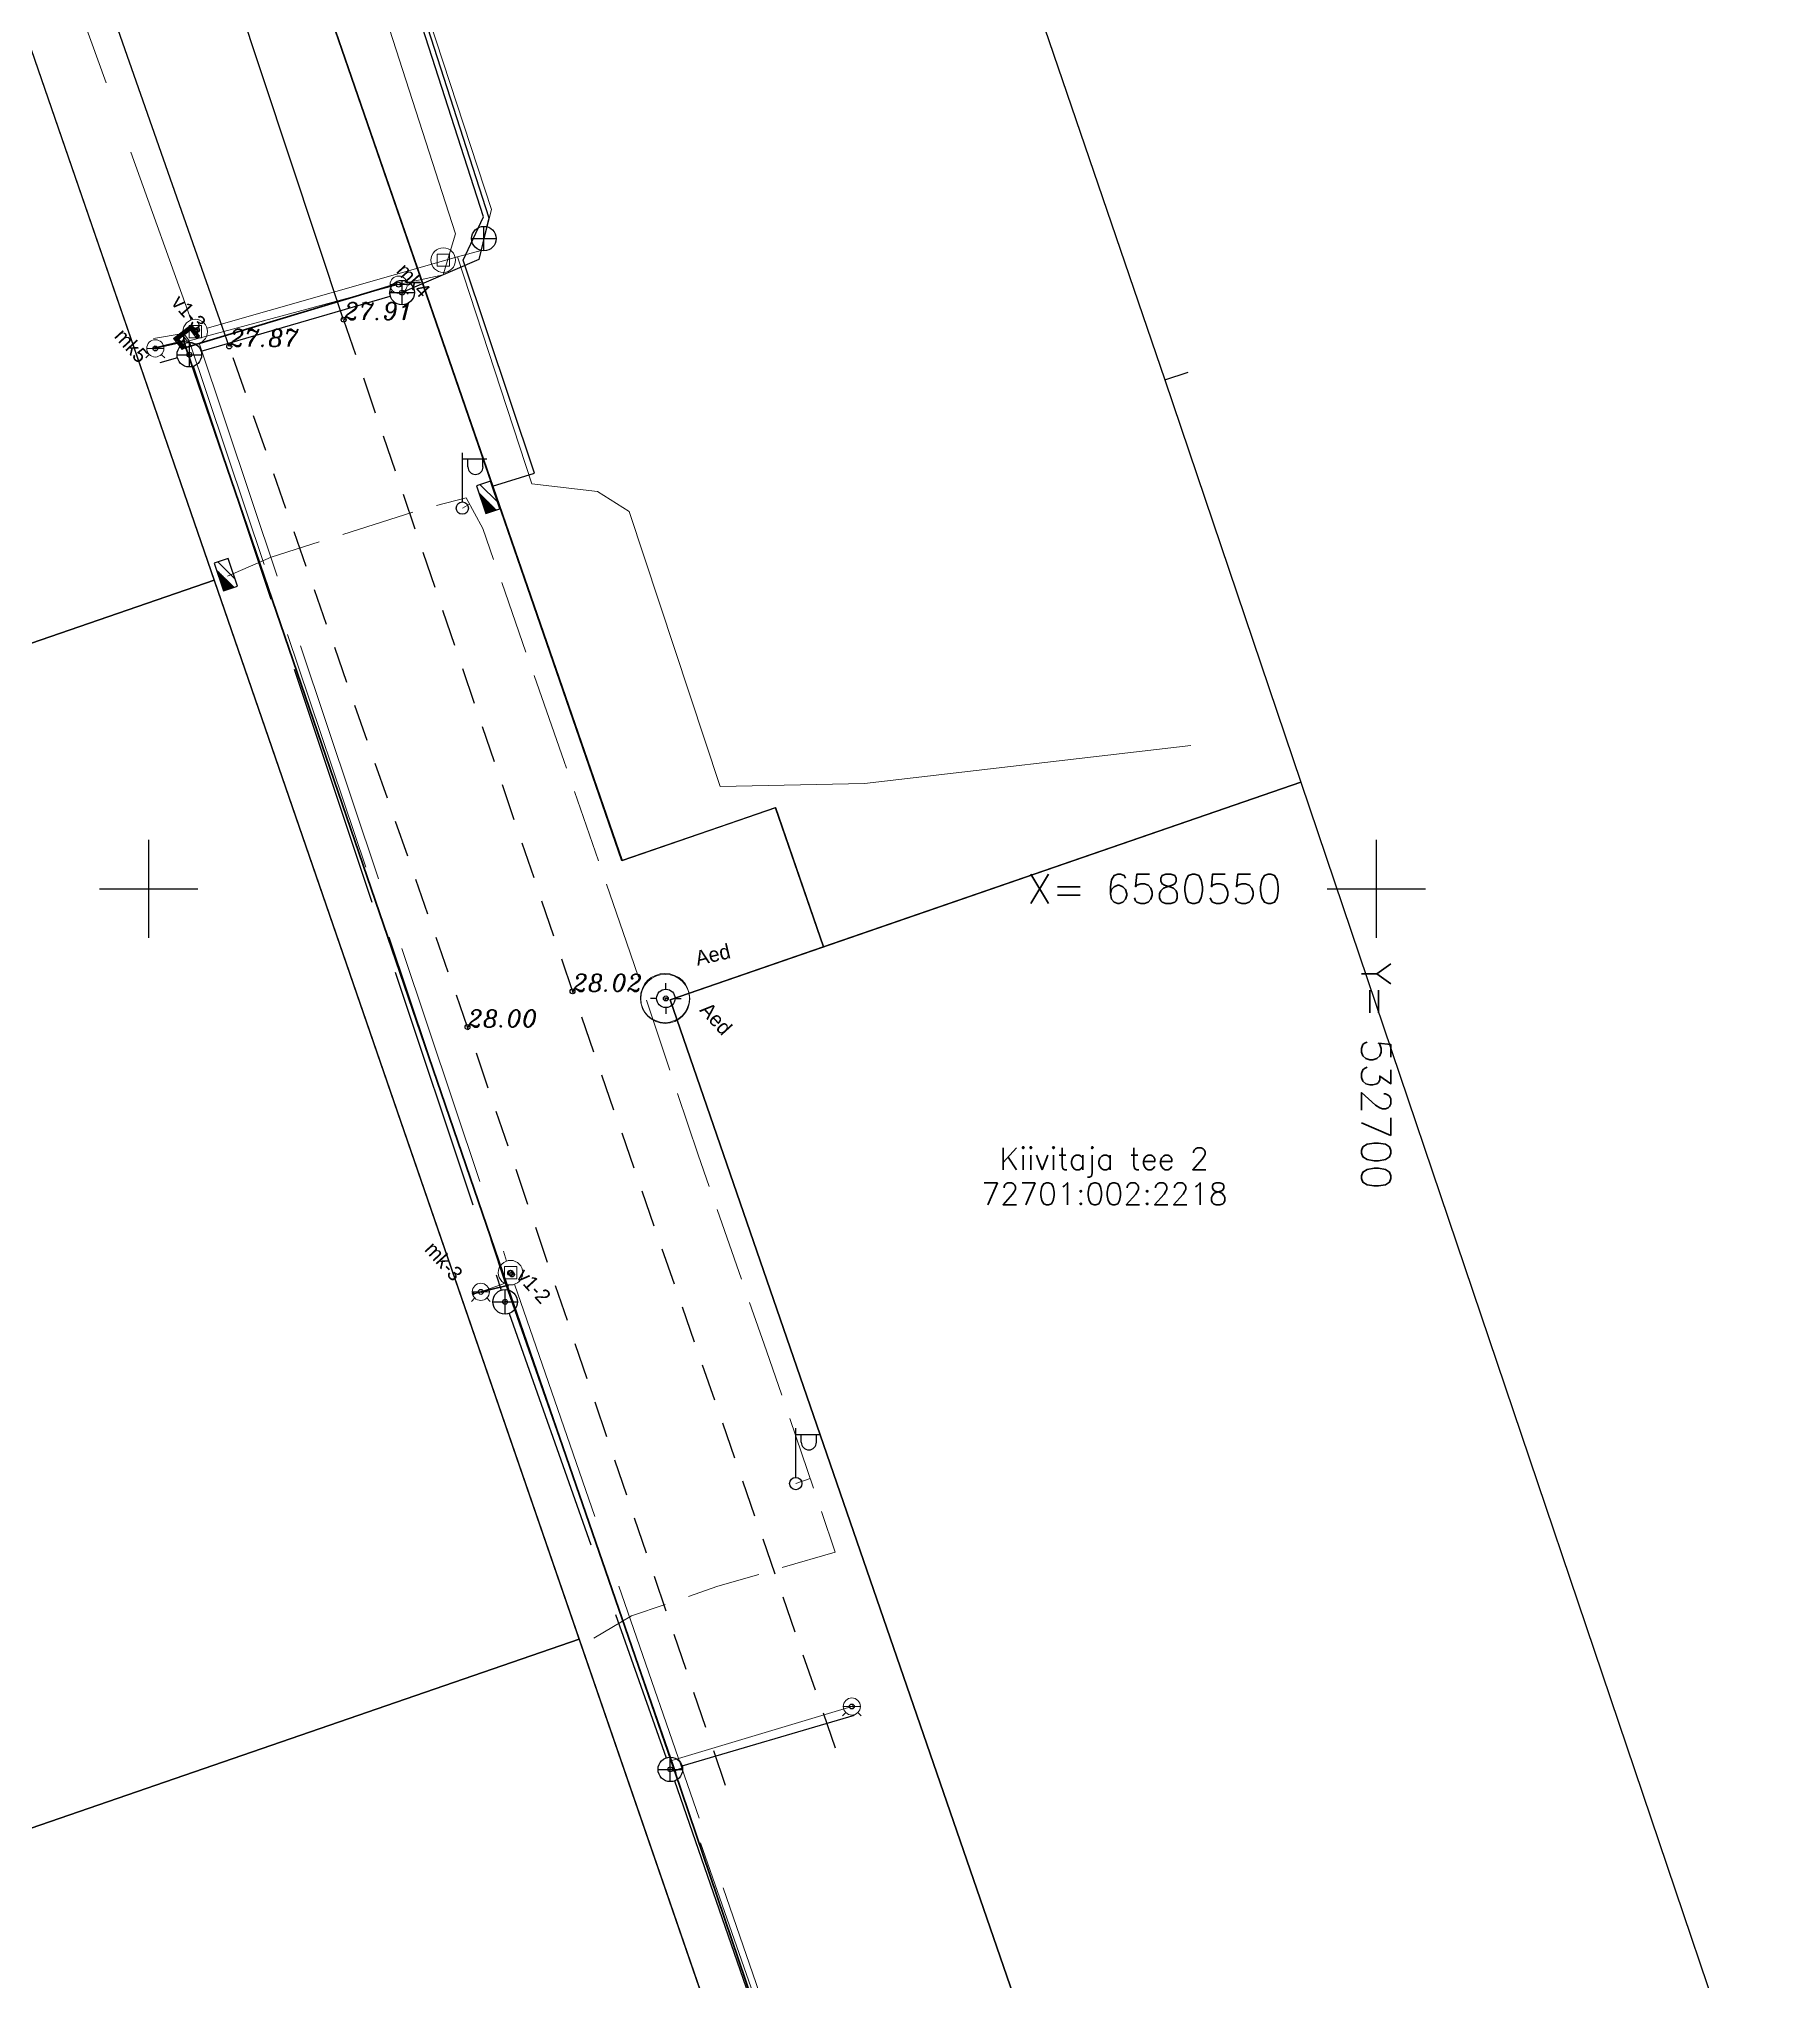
# Model space of a CAD drawing. Header units: metres. Extents: x 531237 to 6580596, y 532656 to 13161177.
# Drawn here: x 532645.5 to 532716.4, y 6580505.5 to 6580584.6 of the extents above; entities that cross this region are included whole.
import ezdxf
from ezdxf.enums import TextEntityAlignment as Align

# ---------------------------------------------------------------- set-up
doc = ezdxf.new("R2010")
doc.units = ezdxf.units.M
for name, pattern in [('-D-', [26, 10, -1.5, -1.5, 10, -3]), ('-K-', [26, 10, -1.5, -1.5, 10, -3]), ('-V-', [26, 10, -1.5, -1.5, 10, -3]), ('ASFBET', [2.5, 1.5, -1]), ('KATASTRIPIIR', [0.02, 0.01, 0.01]), ('MP_KBL', [18, 8, -2, 6, -2])]:
    doc.linetypes.add(name, pattern=pattern)
for name, color, linetype in [('ALUSVORK', 1, 'Continuous'), ('KKAEV', 7, 'Continuous'), ('KORGUS', 3, 'Continuous'), ('KTRASS', 1, 'Continuous'), ('mootkorg', 7, 'Continuous'), ('mootmpunkt', 3, 'Continuous'), ('mootnr', 2, 'Continuous'), ('MPKAABEL', 4, 'Continuous'), ('PIIR', 32, 'Continuous'), ('POST', 6, 'Continuous'), ('TEE', 122, 'Continuous'), ('vork', 15, 'Continuous')]:
    doc.layers.add(name, color=color, linetype=linetype)
for name, color, linetype, lineweight in [('DKAEV', 3, 'Continuous', 13), ('DTRASS', 3, 'Continuous', 13), ('Level 1', 7, 'Continuous', 0), ('VKAEV', 7, 'Continuous', 13), ('VTRASS', 5, 'Continuous', 13)]:
    doc.layers.add(name, color=color, linetype=linetype, lineweight=lineweight)
doc.styles.add('textstyle100', font='standard')
doc.styles.add('textstyle101', font='standard')
doc.styles.add('textstyle102', font='standard')
doc.styles.add('textstyle103', font='standard')
doc.styles.add('textstyle104', font='standard')
doc.styles.add('textstyle120', font='')
doc.styles.add('textstyle121', font='')
doc.styles.add('textstyle122', font='')
doc.styles.add('textstyle123', font='')
doc.styles.add('textstyle124', font='')
doc.styles.add('textstyle126', font='')
doc.styles.add('textstyle127', font='')
doc.styles.add('textstyle139', font='romans')
doc.styles.add('textstyle140', font='romans')
doc.styles.add('textstyle143', font='')
doc.styles.add('textstyle144', font='')
doc.styles.add('textstyle145', font='')
doc.styles.add('textstyle146', font='')
doc.styles.add('textstyle30', font='romans')
doc.styles.add('textstyle31', font='romans')
doc.styles.add('textstyle63', font='standard')
doc.styles.add('textstyle64', font='standard')
doc.styles.add('textstyle65', font='standard')
doc.styles.add('textstyle66', font='standard')
doc.styles.add('textstyle67', font='standard')
doc.styles.add('textstyle68', font='standard')
doc.styles.add('textstyle69', font='standard')
doc.styles.add('textstyle70', font='standard')
doc.styles.add('textstyle71', font='standard')
doc.styles.add('textstyle72', font='standard')
doc.styles.add('textstyle73', font='standard')
doc.styles.add('textstyle74', font='standard')
doc.styles.add('textstyle75', font='standard')
doc.styles.add('textstyle76', font='standard')
doc.styles.add('textstyle87', font='standard')
doc.styles.add('textstyle88', font='standard')
doc.styles.add('textstyle89', font='standard')
doc.styles.add('textstyle90', font='standard')
doc.styles.add('textstyle91', font='standard')
doc.styles.add('textstyle92', font='standard')
doc.styles.add('textstyle93', font='standard')
doc.styles.add('textstyle94', font='standard')
doc.styles.add('textstyle95', font='standard')
doc.styles.add('textstyle96', font='standard')
doc.styles.add('textstyle97', font='standard')
doc.styles.add('textstyle98', font='standard')
doc.styles.add('textstyle99', font='standard')
doc.styles.get('textstyle120').set_extended_font_data('INTL_ENGINEERING')
doc.styles.get('textstyle121').set_extended_font_data('INTL_ENGINEERING')
doc.styles.get('textstyle122').set_extended_font_data('INTL_ENGINEERING')
doc.styles.get('textstyle123').set_extended_font_data('INTL_ENGINEERING')
doc.styles.get('textstyle124').set_extended_font_data('INTL_ENGINEERING')
doc.styles.get('textstyle126').set_extended_font_data('INTL_ENGINEERING')
doc.styles.get('textstyle127').set_extended_font_data('INTL_ENGINEERING')
doc.styles.get('textstyle143').set_extended_font_data('italic')
doc.styles.get('textstyle144').set_extended_font_data('italic')
doc.styles.get('textstyle145').set_extended_font_data('italic')
doc.styles.get('textstyle146').set_extended_font_data('italic')

# ---------------------------------------------------------------- blocks, each defined once
blk = doc.blocks.new('VKORIS')
at = {"color": 0, "linetype": 'Continuous'}
for p, q in [((0, 4), (0, -4)), ((-4, 0), (4, 0))]:
    blk.add_line(p, q, dxfattribs=at)
blk = doc.blocks.new('DRKAEV')
at = {"color": 0, "linetype": 'Continuous'}
for p, q in [((-0.5, -0.5), (-0.5, 0.5)), ((-0.5, 0.5), (0.5, 0.5)), ((0.5, 0.5), (0.5, -0.5)), ((0.5, -0.5), (-0.5, -0.5))]:
    blk.add_line(p, q, dxfattribs=at)
blk.add_circle((0, 0), 1, dxfattribs=at)
blk = doc.blocks.new('KAKAEV')
at = {"color": 0, "linetype": 'Continuous'}
for p, q in [((-1, 0), (1, 0)), ((0, -1), (0, 1))]:
    blk.add_line(p, q, dxfattribs=at)
blk.add_circle((0, 0), 1, dxfattribs=at)
blk = doc.blocks.new('VESIIB')
at = {"color": 0, "linetype": 'Continuous'}
for p, q in [((-0.7, 0), (0.7, 0)), ((-0.49, -0.49), (-0.77, -0.77)), ((0.49, -0.49), (0.77, -0.77))]:
    blk.add_line(p, q, dxfattribs=at)
blk.add_circle((0, 0), 0.7, dxfattribs=at)
blk = doc.blocks.new('SPYMAR')
at = {"color": 0, "linetype": 'Continuous'}
for p, q in [((-0.75, 0), (-1.25, 0)), ((0, 0.75), (0, 1.25)), ((0.75, 0), (1.25, 0)), ((0, -0.75), (0, -1.25))]:
    blk.add_line(p, q, dxfattribs=at)
for radius in [0.75, 0.044]:
    blk.add_circle((0, 0), radius, dxfattribs=at)
blk = doc.blocks.new('PIMIK')
at = {"color": 0, "linetype": 'Continuous', "lineweight": 0}
for p, q in [((-0.15, 0.9), (1, 0.9)), ((-0.15, -0.9), (-0.15, 0.9)), ((-0.15, 0.32), (0.42, 0.9)), ((-0.15, 0.4), (0.35, 0.9)), ((-0.15, 0.47), (0.28, 0.9)), ((-0.15, 0.54), (0.21, 0.9)), ((-0.15, 0.61), (0.14, 0.9)), ((-0.15, 0.68), (0.07, 0.9)), ((-0.15, 0.75), (0, 0.9)), ((-0.15, 0.82), (-0.07, 0.9)), ((-0.15, 0.89), (-0.14, 0.9)), ((-0.15, 0.25), (0.15, 0.55)), ((-0.15, 0.18), (0.15, 0.48)), ((-0.15, 0.11), (0.15, 0.41)), ((-0.15, 0.04), (0.15, 0.34)), ((-0.15, -0.03), (0.15, 0.27)), ((-0.15, -0.1), (0.15, 0.2)), ((-0.15, -0.17), (0.15, 0.13)), ((-0.15, -0.24), (0.15, 0.06)), ((0, -0.75), (0, 0.75)), ((0, 0.75), (1, 0.75)), ((0.15, 0.6), (1, 0.6)), ((0.15, -0.6), (0.15, 0.6)), ((0.2, 0.6), (0.49, 0.9)), ((0.27, 0.6), (0.56, 0.9)), ((0.34, 0.6), (0.63, 0.9)), ((0.41, 0.6), (0.71, 0.9)), ((0.48, 0.6), (0.78, 0.9)), ((0.55, 0.6), (0.85, 0.9)), ((0.62, 0.6), (0.92, 0.9)), ((0.69, 0.6), (0.99, 0.9)), ((0.76, 0.6), (1, 0.84)), ((0.83, 0.6), (1, 0.77)), ((0.9, 0.6), (1, 0.7)), ((0.97, 0.6), (1, 0.63)), ((1, 0.6), (1, 0.9)), ((-0.15, -0.31), (0.15, -0.01)), ((-0.15, -0.38), (0.15, -0.08)), ((-0.15, -0.46), (0.15, -0.15)), ((-0.15, -0.53), (0.15, -0.23)), ((-0.15, -0.6), (0.15, -0.3)), ((-0.15, -0.67), (0.15, -0.37)), ((-0.15, -0.74), (0.15, -0.44)), ((-0.15, -0.81), (0.15, -0.51)), ((-0.15, -0.88), (0.15, -0.58)), ((1, -0.9), (-0.15, -0.9)), ((-0.1, -0.9), (0.2, -0.6)), ((-0.03, -0.9), (0.27, -0.6)), ((1, -0.75), (0, -0.75)), ((0.04, -0.9), (0.34, -0.6)), ((0.11, -0.9), (0.41, -0.6)), ((1, -0.6), (0.15, -0.6)), ((0.18, -0.9), (0.48, -0.6)), ((0.25, -0.9), (0.55, -0.6)), ((0.32, -0.9), (0.62, -0.6)), ((0.4, -0.9), (0.69, -0.6)), ((0.47, -0.9), (0.76, -0.6)), ((0.54, -0.9), (0.83, -0.6)), ((0.61, -0.9), (0.91, -0.6)), ((0.68, -0.9), (0.98, -0.6)), ((0.75, -0.9), (1, -0.65)), ((0.82, -0.9), (1, -0.72)), ((0.89, -0.9), (1, -0.79)), ((0.96, -0.9), (1, -0.86)), ((1, -0.9), (1, -0.6))]:
    blk.add_line(p, q, dxfattribs=at)
blk = doc.blocks.new('elplk')
at = {"color": 0, "linetype": 'Continuous'}
for p, q in [((1.19, 0.6), (-1.19, 0.6)), ((-1.19, 0.6), (-1.19, -0.6)), ((-1.19, -0.3), (0.59, 0.6)), ((0.52, 0.56), (-1.19, 0.56)), ((0.46, 0.53), (-1.19, 0.53)), ((0.39, 0.5), (-1.19, 0.5)), ((0.32, 0.46), (-1.19, 0.46)), ((0.25, 0.43), (-1.19, 0.43)), ((0.19, 0.39), (-1.19, 0.39)), ((0.12, 0.36), (-1.19, 0.36)), ((0.05, 0.33), (-1.19, 0.33)), ((-0.02, 0.29), (-1.19, 0.29)), ((-0.08, 0.26), (-1.19, 0.26)), ((-0.15, 0.23), (-1.19, 0.23)), ((-0.22, 0.19), (-1.19, 0.19)), ((-0.29, 0.16), (-1.19, 0.16)), ((-0.35, 0.12), (-1.19, 0.12)), ((-0.42, 0.09), (-1.19, 0.09)), ((-0.49, 0.06), (-1.19, 0.06)), ((-0.56, 0.02), (-1.19, 0.02)), ((-0.59, -0.6), (1.19, 0.3)), ((1.19, -0.6), (1.19, 0.6)), ((-0.62, -0.01), (-1.19, -0.01)), ((-0.69, -0.04), (-1.19, -0.04)), ((-0.76, -0.08), (-1.19, -0.08)), ((-0.83, -0.11), (-1.19, -0.11)), ((-0.89, -0.14), (-1.19, -0.14)), ((-0.96, -0.18), (-1.19, -0.18)), ((-1.03, -0.21), (-1.19, -0.21)), ((-1.1, -0.25), (-1.19, -0.25)), ((-1.16, -0.28), (-1.19, -0.28)), ((-1.19, -0.6), (1.19, -0.6))]:
    blk.add_line(p, q, dxfattribs=at)
blk = doc.blocks.new('PUPOST')
at = {"color": 0, "linetype": 'Continuous'}
blk.add_circle((0, 0), 0.5, dxfattribs=at)
blk = doc.blocks.new('VAPOST')
at = {"color": 0, "linetype": 'Continuous'}
for p, q in [((0, 0.5), (0, 4.5)), ((0, 4), (2, 4)), ((0.45, 3.36), (0.45, 4)), ((1.68, 3.36), (1.68, 4))]:
    blk.add_line(p, q, dxfattribs=at)
blk.add_arc((1.07, 3.36), 0.613, 180, 0, dxfattribs=at)

msp = doc.modelspace()

# ---------------------------------------------------------------- linework, layer by layer
at = {"layer": 'DTRASS'}
for p, q in [((532663.967, 6580577.657), (532659.631, 6580590.883)), ((532663.541, 6580575.99), (532663.967, 6580577.657)), ((532662.584, 6580575.734), (532652.378, 6580572.828)), ((532662.584, 6580575.734), (532663.541, 6580575.99)), ((532662.584, 6580575.734), (532665.607, 6580566.493)), ((532665.607, 6580566.493), (532668.285, 6580566.185)), ((532668.285, 6580566.185), (532669.57, 6580565.371)), ((532669.57, 6580565.371), (532673.278, 6580554.163)), ((532679.15, 6580554.282), (532692.45, 6580555.84)), ((532673.278, 6580554.163), (532679.15, 6580554.282))]:
    msp.add_line(p, q, dxfattribs=at)
at = {"layer": 'DTRASS', "linetype": '-D-'}
for points in [[(532640.501, 6580604.473), (532651.728, 6580573.162)], [(532651.404, 6580572.61), (532650.192, 6580572.41)], [(532652.056, 6580572.217), (532664.581, 6580534.841)], [(532664.903, 6580533.894), (532677.961, 6580496.13)]]:
    msp.add_lwpolyline(points, dxfattribs=at)
at = {"layer": 'KORGUS', "linetype": 'Continuous'}
for centre in [(532657.942, 6580573.174), (532653.283, 6580572.083), (532667.264, 6580545.823), (532662.988, 6580544.37)]:
    msp.add_circle(centre, 0.1, dxfattribs=at)
at = {"layer": 'KTRASS'}
for p, q in [((532660.577, 6580587.526), (532663.855, 6580577.327)), ((532663.855, 6580577.327), (532663.455, 6580575.627)), ((532663.455, 6580575.627), (532660.322, 6580574.282))]:
    msp.add_line(p, q, dxfattribs=at)
at = {"layer": 'KTRASS', "linetype": '-K-'}
for points in [[(532652.138, 6580571.89), (532659.842, 6580574.138)], [(532651.176, 6580571.616), (532650.463, 6580571.417)], [(532651.816, 6580571.276), (532664.359, 6580533.654)], [(532664.684, 6580532.709), (532671.081, 6580514.611)], [(532671.728, 6580514.281), (532678.75, 6580516.343)], [(532671.412, 6580513.668), (532677.805, 6580495.268)]]:
    msp.add_lwpolyline(points, dxfattribs=at)
at = {"layer": 'Level 1', "color": 2, "linetype": 'Continuous', "lineweight": 53}
for p, q in [((532651.51, 6580572.044), (532660.025, 6580574.612)), ((532650.277, 6580572.026), (532651.431, 6580572.313)), ((532651.416, 6580572.627), (532651.431, 6580572.313)), ((532651.431, 6580572.313), (532651.51, 6580572.044)), ((532651.51, 6580572.044), (532664.601, 6580533.842)), ((532663.223, 6580533.509), (532664.601, 6580533.842)), ((532664.601, 6580533.842), (532671.423, 6580514.092)), ((532671.423, 6580514.092), (532671.732, 6580514.181)), ((532671.423, 6580514.092), (532677.8, 6580495.229))]:
    msp.add_line(p, q, dxfattribs=at)
at = {"layer": 'Level 1', "color": 2, "linetype": 'Continuous', "lineweight": 0}
for centre, radius in [((532660.025, 6580574.612), 0.05), ((532651.416, 6580572.627), 0.05), ((532651.431, 6580572.313), 0.05), ((532650.277, 6580572.026), 0.05), ((532651.51, 6580572.044), 0.05), ((532671.031, 6580545.552), 1), ((532671.041, 6580545.515), 1), ((532663.223, 6580533.509), 0.05), ((532664.601, 6580533.842), 0.05), ((532671.423, 6580514.092), 0.05)]:
    msp.add_circle(centre, radius, dxfattribs=at)
for p in [(532660.025, 6580574.612), (532651.416, 6580572.627), (532651.431, 6580572.313), (532650.277, 6580572.026), (532651.51, 6580572.044), (532671.031, 6580545.552)]:
    msp.add_point(p, dxfattribs=at)
at = {"layer": 'Level 1', "color": 2, "linetype": 'Continuous', "lineweight": 53}
for p in [(532671.041, 6580545.515), (532663.223, 6580533.509), (532664.601, 6580533.842), (532671.423, 6580514.092)]:
    msp.add_point(p, dxfattribs=at)
at = {"layer": 'mootmpunkt'}
for centre in [(532660.183, 6580574.603), (532660.322, 6580574.278), (532651.888, 6580572.709), (532651.897, 6580572.691), (532651.971, 6580572.757), (532650.272, 6580572.006), (532651.658, 6580571.75), (532671.065, 6580545.535), (532664.728, 6580534.357), (532664.74, 6580534.367), (532664.757, 6580534.35), (532664.798, 6580534.294), (532663.529, 6580533.584), (532664.517, 6580533.18), (532678.641, 6580516.702), (532671.248, 6580514.14)]:
    msp.add_circle(centre, 0.1, dxfattribs=at)
at = {"layer": 'MPKAABEL', "color": 4}
for p, q in [((532663.645, 6580577.366), (532658.877, 6580592.126)), ((532662.81, 6580575.597), (532663.645, 6580577.366)), ((532665.713, 6580566.919), (532662.81, 6580575.597)), ((532664.011, 6580566.402), (532665.713, 6580566.919))]:
    msp.add_line(p, q, dxfattribs=at)
at = {"layer": 'MPKAABEL', "color": 1, "linetype": 'MP_KBL', "lineweight": 0, "ltscale": 0.5, "flags": 128}
for points in [[(532653.21, 6580562.73), (532654.99, 6580563.51), (532661.32, 6580565.51), (532662.93, 6580565.92), (532663.61, 6580564.67), (532666.923, 6580555.178), (532667.587, 6580553.261), (532669.468, 6580547.823), (532670.115, 6580545.929), (532672.38, 6580539.16), (532675.166, 6580531.179), (532675.833, 6580529.276), (532677.965, 6580522.986), (532673.18, 6580521.595), (532669.67, 6580520.392), (532668.13, 6580519.48)], [(532653.21, 6580562.73), (532654.99, 6580563.51), (532661.32, 6580565.51), (532662.93, 6580565.92), (532663.61, 6580564.67), (532666.923, 6580555.178), (532667.587, 6580553.261), (532669.468, 6580547.823), (532670.115, 6580545.929), (532672.38, 6580539.16), (532675.166, 6580531.179), (532675.833, 6580529.276), (532677.965, 6580522.986), (532673.18, 6580521.595), (532669.67, 6580520.392), (532668.13, 6580519.48)], [(532662.777, 6580565.503), (532663.07, 6580565.662)], [(532676.355, 6580525.779), (532676.95, 6580525.981)], [(532676.355, 6580525.779), (532676.95, 6580525.981)]]:
    msp.add_lwpolyline(points, dxfattribs=at)
at = {"layer": 'PIIR'}
msp.add_line((532691.392, 6580570.721), (532692.339, 6580571.041), dxfattribs=at)
at = {"layer": 'PIIR', "linetype": 'KATASTRIPIIR'}
for points in [[(532651.94, 6580610.691), (532675.174, 6580618.687), (532676.42, 6580614.991), (532683.772, 6580593.017), (532691.392, 6580570.721), (532696.93, 6580554.34), (532677.485, 6580547.634), (532675.535, 6580553.303), (532669.275, 6580551.145), (532654.289, 6580594.577), (532656.501, 6580597.455)], [(532637.755, 6580605.807), (532652.664, 6580562.562), (532617.776, 6580550.542), (532602.87, 6580593.78), (532637.755, 6580605.807), (532637.755, 6580605.807)], [(532617.776, 6580550.542), (532652.664, 6580562.562), (532667.53, 6580519.441), (532632.645, 6580507.414)], [(532671.245, 6580545.482), (532696.93, 6580554.34), (532698.98, 6580548.27), (532715.797, 6580498.512), (532696.476, 6580487.369), (532691.468, 6580486.824)], [(532632.645, 6580507.414), (532667.53, 6580519.441), (532680.999, 6580480.374), (532678.036, 6580476.734), (532648.886, 6580460.304)]]:
    msp.add_lwpolyline(points, close=True, dxfattribs=at)
for points in [[(532637.755, 6580605.807), (532651.94, 6580610.691), (532656.501, 6580597.455), (532654.289, 6580594.577), (532669.291, 6580551.151), (532675.534, 6580553.307), (532677.485, 6580547.634), (532671.245, 6580545.482), (532691.468, 6580486.824), (532696.476, 6580487.369), (532715.797, 6580498.512), (532716.45, 6580496.58), (532649.66, 6580458.06), (532648.886, 6580460.304), (532678.036, 6580476.734), (532680.999, 6580480.374), (532637.756, 6580605.803)], [(532671.812, 6580545.678), (532677.485, 6580547.634), (532675.535, 6580553.303), (532669.291, 6580551.151)]]:
    msp.add_lwpolyline(points, dxfattribs=at)
at = {"layer": 'TEE'}
for p, q in [((532657.942, 6580573.174), (532651.555, 6580592.367)), ((532653.283, 6580572.083), (532646.713, 6580590.82))]:
    msp.add_line(p, q, dxfattribs=at)
at = {"layer": 'TEE', "linetype": 'ASFBET', "flags": 128}
for points in [[(532657.942, 6580573.174), (532667.264, 6580545.823), (532678.259, 6580514.172)], [(532673.5, 6580513.48), (532662.988, 6580544.37), (532653.283, 6580572.083)]]:
    msp.add_lwpolyline(points, dxfattribs=at)
at = {"layer": 'VTRASS'}
for p, q in [((532659.154, 6580587.051), (532662.493, 6580576.667)), ((532662.493, 6580576.667), (532662, 6580575)), ((532662, 6580575), (532660.183, 6580574.603))]:
    msp.add_line(p, q, dxfattribs=at)
at = {"layer": 'VTRASS', "linetype": '-V-'}
for points in [[(532660.183, 6580574.603), (532651.652, 6580572.308)], [(532650.272, 6580572.006), (532651.652, 6580572.308)], [(532663.529, 6580533.584), (532664.528, 6580533.935)]]:
    msp.add_lwpolyline(points, dxfattribs=at)
at = {"layer": 'VTRASS', "linetype": '-V-', "flags": 128}
for points in [[(532651.652, 6580572.308), (532651.416, 6580572.627)], [(532651.416, 6580572.627), (532651.652, 6580572.308), (532664.528, 6580533.935), (532678.001, 6580495.337), (532681.746, 6580489.788), (532690.647, 6580483.39), (532692.244, 6580481.597)], [(532671.312, 6580514.502), (532678.641, 6580516.702)]]:
    msp.add_lwpolyline(points, dxfattribs=at)

# ---------------------------------------------------------------- block references
at = {"layer": 'ALUSVORK', "xscale": 0.5, "yscale": 0.5}
msp.add_blockref('SPYMAR', (532671.065, 6580545.535), dxfattribs=at)
at = {"layer": 'DKAEV', "xscale": 0.5, "yscale": 0.5}
for p in [(532662, 6580575.6), (532651.897, 6580572.691), (532664.74, 6580534.367)]:
    msp.add_blockref('DRKAEV', p, dxfattribs=at)
at = {"layer": 'KKAEV', "color": 1, "xscale": 0.5, "yscale": 0.5}
for p in [(532663.655, 6580576.477), (532660.322, 6580574.278), (532651.658, 6580571.75), (532664.517, 6580533.18), (532671.248, 6580514.14)]:
    msp.add_blockref('KAKAEV', p, dxfattribs=at)
at = {"layer": 'POST', "linetype": 'Continuous', "xscale": 0.5, "yscale": 0.5}
for name, p in [('VAPOST', (532662.777, 6580565.503)), ('PUPOST', (532662.777, 6580565.503)), ('VAPOST', (532676.355, 6580525.779)), ('VAPOST', (532676.355, 6580525.779)), ('PUPOST', (532676.355, 6580525.779)), ('PUPOST', (532676.355, 6580525.779))]:
    msp.add_blockref(name, p, dxfattribs=at)
at = {"layer": 'POST', "xscale": 0.4999999994121563, "yscale": 0.4999999994121563}
for p, rotation in [((532663.829, 6580565.938), 108.5073179218413), ((532653.144, 6580562.795), 108.2770276783499)]:
    msp.add_blockref('elplk', p, dxfattribs=dict(at, rotation=rotation))
at = {"layer": 'VKAEV', "color": 5, "xscale": 0.5, "yscale": 0.5}
for p in [(532660.183, 6580574.603), (532650.272, 6580572.006), (532663.529, 6580533.584), (532678.641, 6580516.702)]:
    msp.add_blockref('VESIIB', p, dxfattribs=at)
at = {"layer": 'vork', "linetype": 'Continuous', "xscale": 0.5, "yscale": 0.5}
for p in [(532650, 6580550), (532700, 6580550)]:
    msp.add_blockref('VKORIS', p, dxfattribs=at)
at = {"layer": 'VTRASS', "xscale": 0.4999999997156908, "yscale": 0.5, "rotation": 307.7617255350907}
msp.add_blockref('PIMIK', (532651.416, 6580572.627), dxfattribs=at)

# ---------------------------------------------------------------- texts
at = {"layer": 'KORGUS'}
for s, style, p in [('27.91', 'textstyle146', (532657.942, 6580573.174)), ('27.87', 'textstyle145', (532653.283, 6580572.083)), ('28.02', 'textstyle144', (532667.264, 6580545.823)), ('28.00', 'textstyle143', (532662.988, 6580544.37))]:
    msp.add_text(s, height=0.7, rotation=359.99581, dxfattribs=dict(at, style=style)).set_placement(p)
at = {"layer": 'Level 1', "color": 2, "linetype": 'Continuous', "lineweight": 0}
for s, rotation, style, p in [('mk4', 312.35211, 'textstyle121', (532660.79, 6580574.78)), ('v1-3', 312.35211, 'textstyle123', (532651.638, 6580573.472)), ('mk5', 312.35211, 'textstyle122', (532649.297, 6580572.12)), ('Aed', 13.0782, 'textstyle124', (532672.978, 6580547.317)), ('Aed', 312.35211, 'textstyle120', (532673.111, 6580544.713)), ('mk-3', 312.35211, 'textstyle127', (532662.024, 6580534.831)), ('v1-2', 312.35211, 'textstyle126', (532665.684, 6580533.826))]:
    msp.add_text(s, height=0.6, rotation=rotation, dxfattribs=dict(at, style=style)).set_placement(p, align=Align.MIDDLE_CENTER)
at = {"layer": 'mootkorg'}
for s, height, style, p in [(' 27.73', 0.02, 'textstyle92', (532660.183, 6580574.603)), (' 27', 0.02, 'textstyle94', (532660.322, 6580574.278)), (' 26.76', 0.02, 'textstyle70', (532651.888, 6580572.709)), (' 26.8', 0.02, 'textstyle72', (532651.897, 6580572.691)), (' 26.79', 0.02, 'textstyle74', (532651.971, 6580572.757)), (' 27.72', 0.02, 'textstyle88', (532650.272, 6580572.006)), (' 26.98', 0.02, 'textstyle90', (532651.658, 6580571.75)), (' 27.8', 0.02, 'textstyle76', (532671.065, 6580545.535)), (' 26.78', 0.01, 'textstyle102', (532664.728, 6580534.357)), (' 26.77', 0.01, 'textstyle104', (532664.74, 6580534.367)), (' 26.71', 0.01, 'textstyle98', (532664.757, 6580534.35)), (' 26.79', 0.01, 'textstyle100', (532664.798, 6580534.294)), (' 27.72', 0.02, 'textstyle96', (532663.529, 6580533.584)), (' 26.78', 0.02, 'textstyle68', (532664.517, 6580533.18)), (' 27.83', 0.02, 'textstyle66', (532678.641, 6580516.702)), (' 26.62', 0.02, 'textstyle64', (532671.248, 6580514.14))]:
    msp.add_text(s, height=height, dxfattribs=dict(at, style=style)).set_placement(p, align=Align.TOP_LEFT)
at = {"layer": 'mootnr'}
for s, style, p in [(' 25', 'textstyle91', (532660.183, 6580574.603)), (' 26', 'textstyle93', (532660.322, 6580574.278)), (' 22', 'textstyle69', (532651.888, 6580572.709)), (' 23', 'textstyle71', (532651.897, 6580572.691)), (' 24', 'textstyle73', (532651.971, 6580572.757)), (' 20', 'textstyle87', (532650.272, 6580572.006)), (' 21', 'textstyle89', (532651.658, 6580571.75)), (' RP1', 'textstyle75', (532671.065, 6580545.535)), (' 17', 'textstyle101', (532664.728, 6580534.357)), (' 18', 'textstyle103', (532664.74, 6580534.367)), (' 15', 'textstyle97', (532664.757, 6580534.35)), (' 16', 'textstyle99', (532664.798, 6580534.294)), (' 19', 'textstyle95', (532663.529, 6580533.584)), (' 14', 'textstyle67', (532664.517, 6580533.18)), (' 13', 'textstyle65', (532678.641, 6580516.702)), (' 12', 'textstyle63', (532671.248, 6580514.14))]:
    msp.add_text(s, height=0.02, dxfattribs=dict(at, style=style)).set_placement(p, align=Align.BOTTOM_LEFT)
at = {"layer": 'PIIR', "linetype": 'KATASTRIPIIR'}
for s, style, p in [('Kiivitaja tee 2', 'textstyle30', (532684.655, 6580538.557)), ('72701:002:2218', 'textstyle31', (532683.914, 6580537.131))]:
    msp.add_text(s, height=0.9, dxfattribs=dict(at, style=style)).set_placement(p)
at = {"layer": 'vork', "style": 'textstyle139'}
msp.add_text('X= 6580550', height=1.2, dxfattribs=at).set_placement((532685.776, 6580550), align=Align.MIDDLE_LEFT)
at = {"layer": 'vork', "style": 'textstyle140'}
msp.add_text('Y= 532700', height=1.2, rotation=270, dxfattribs=at).set_placement((532700, 6580547), align=Align.MIDDLE_LEFT)

doc.saveas('drawing.dxf')
